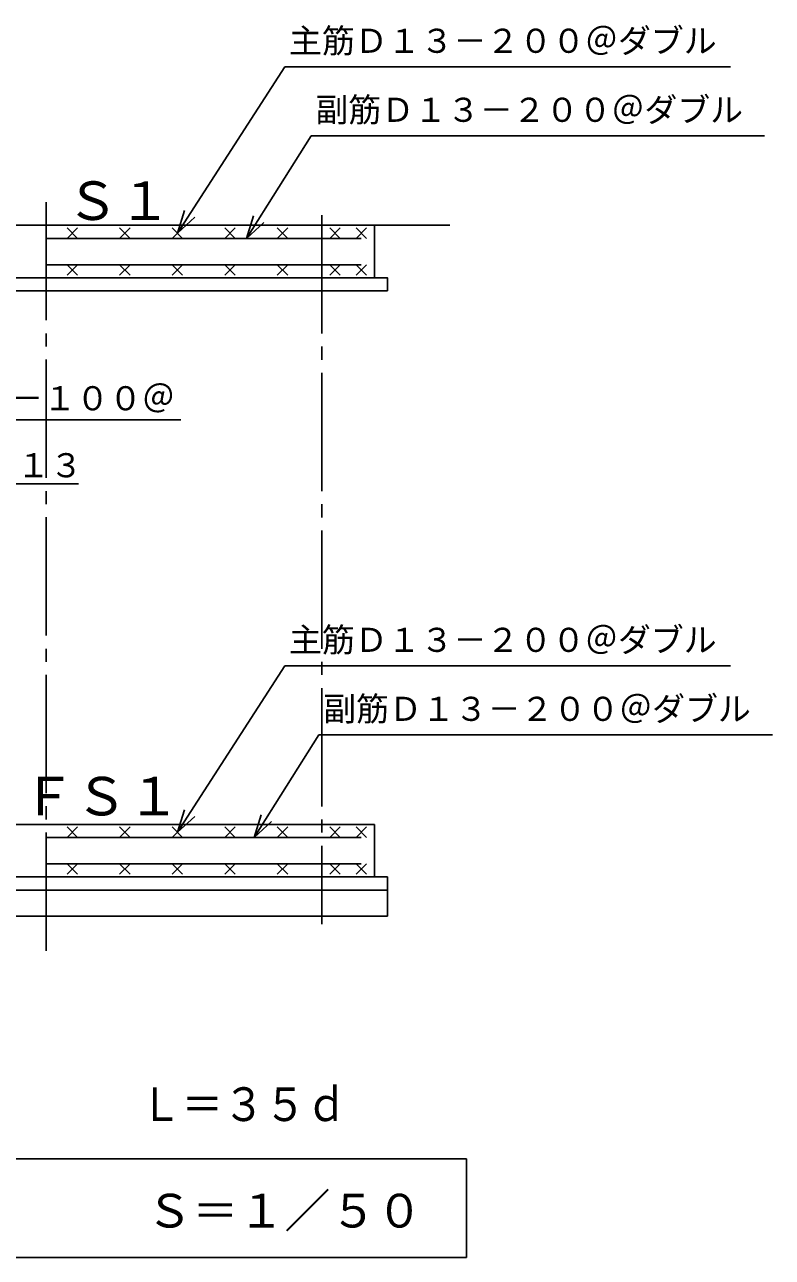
# Model space of a CAD drawing. Units: millimetres, scale not verified. Extents: x -14850 to 14850, y -10500 to 10500.
# Drawn here: x 874 to 3720, y -1854 to 2838 of the extents above; entities that cross this region are included whole.
import ezdxf
from ezdxf.enums import TextEntityAlignment as Align

# ---------------------------------------------------------------- set-up
doc = ezdxf.new("R2010")
doc.units = ezdxf.units.MM
doc.header["$LTSCALE"] = 50
doc.linetypes.add('CHAIN2', pattern=[12, 9, -1, 1, -1])
for name, color, linetype, lineweight in [('0-0_機器', 3, 'Continuous', 25), ('0-4_製作', 5, 'Continuous', 25), ('0-5_文字', 5, 'Continuous', 25)]:
    doc.layers.add(name, color=color, linetype=linetype, lineweight=lineweight)
doc.styles.add('ＭＳ ゴシック', font='')
doc.styles.get('ＭＳ ゴシック').set_extended_font_data('MS Gothic')

msp = doc.modelspace()

# ---------------------------------------------------------------- linework, layer by layer
at = {"layer": '0-0_機器', "color": 2}
for p, q in [((1864.14, 2676.86), (1455.51, 2044.13)), ((1864.14, 2676.86), (3560.47, 2676.86)), ((1964.75, 2414.24), (1718.07, 2024.13)), ((1964.75, 2414.24), (3690.34, 2414.24)), ((1455.51, 2044.13), (1483.11, 2129.8)), ((-663.19, 2074.13), (2492.41, 2074.13)), ((1455.51, 2044.13), (1522.24, 2104.52)), ((1718.07, 2024.13), (1744.84, 2110.06)), ((1718.07, 2024.13), (1784.22, 2085.16)), ((2205.51, 2074.13), (2205.51, 1874.13)), ((5.51, 1824.13), (2255.51, 1824.13)), ((1864.14, 396.86), (1455.51, -235.87)), ((1864.14, 396.86), (3560.47, 396.86)), ((1994.28, 134.24), (1747.6, -255.87)), ((1994.28, 134.24), (3719.87, 134.24)), ((1455.51, -235.87), (1483.11, -150.2)), ((1455.51, -235.87), (1522.24, -175.48)), ((1747.6, -255.87), (1774.37, -169.94)), ((1747.6, -255.87), (1813.75, -194.84)), ((2205.51, -205.87), (2205.51, -405.87)), ((-344.49, -405.87), (2255.51, -405.87)), ((2255.51, -405.87), (2255.51, -555.87)), ((-344.49, -455.87), (2255.51, -455.87))]:
    msp.add_line(p, q, dxfattribs=at)
at = {"layer": '0-0_機器', "color": 2, "linetype": 'CHAIN2'}
for p, q in [((955.51, -687.26), (955.51, 2174.43)), ((2005.51, 2112.52), (2005.51, -585.64))]:
    msp.add_line(p, q, dxfattribs=at)
at = {"layer": '0-0_機器'}
for p, q in [((955.51, 2024.13), (2155.51, 2024.13)), ((1075.51, 2064.13), (1035.51, 2024.13)), ((1035.51, 2064.13), (1075.51, 2024.13)), ((1275.51, 2064.13), (1235.51, 2024.13)), ((1235.51, 2064.13), (1275.51, 2024.13)), ((1475.51, 2064.13), (1435.51, 2024.13)), ((1435.51, 2064.13), (1475.51, 2024.13)), ((1675.51, 2064.13), (1635.51, 2024.13)), ((1635.51, 2064.13), (1675.51, 2024.13)), ((1875.51, 2064.13), (1835.51, 2024.13)), ((1835.51, 2064.13), (1875.51, 2024.13)), ((2075.51, 2064.13), (2035.51, 2024.13)), ((2035.51, 2064.13), (2075.51, 2024.13)), ((2175.51, 2064.13), (2135.51, 2024.13)), ((2135.51, 2064.13), (2175.51, 2024.13)), ((955.51, 1924.13), (2155.51, 1924.13)), ((1075.51, 1924.13), (1035.51, 1884.13)), ((1035.51, 1924.13), (1075.51, 1884.13)), ((1275.51, 1924.13), (1235.51, 1884.13)), ((1235.51, 1924.13), (1275.51, 1884.13)), ((1475.51, 1924.13), (1435.51, 1884.13)), ((1435.51, 1924.13), (1475.51, 1884.13)), ((1675.51, 1924.13), (1635.51, 1884.13)), ((1635.51, 1924.13), (1675.51, 1884.13)), ((1875.51, 1924.13), (1835.51, 1884.13)), ((1835.51, 1924.13), (1875.51, 1884.13)), ((2075.51, 1924.13), (2035.51, 1884.13)), ((2035.51, 1924.13), (2075.51, 1884.13)), ((2175.51, 1924.13), (2135.51, 1884.13)), ((2135.51, 1924.13), (2175.51, 1884.13)), ((1075.51, -215.87), (1035.51, -255.87)), ((1035.51, -215.87), (1075.51, -255.87)), ((1275.51, -215.87), (1235.51, -255.87)), ((1235.51, -215.87), (1275.51, -255.87)), ((1475.51, -215.87), (1435.51, -255.87)), ((1435.51, -215.87), (1475.51, -255.87)), ((1675.51, -215.87), (1635.51, -255.87)), ((1635.51, -215.87), (1675.51, -255.87)), ((1875.51, -215.87), (1835.51, -255.87)), ((1835.51, -215.87), (1875.51, -255.87)), ((2075.51, -215.87), (2035.51, -255.87)), ((2035.51, -215.87), (2075.51, -255.87)), ((2175.51, -215.87), (2135.51, -255.87)), ((2135.51, -215.87), (2175.51, -255.87)), ((955.51, -255.87), (2155.51, -255.87)), ((955.51, -355.87), (2155.51, -355.87)), ((1075.51, -355.87), (1035.51, -395.87)), ((1035.51, -355.87), (1075.51, -395.87)), ((1275.51, -355.87), (1235.51, -395.87)), ((1235.51, -355.87), (1275.51, -395.87)), ((1475.51, -355.87), (1435.51, -395.87)), ((1435.51, -355.87), (1475.51, -395.87)), ((1675.51, -355.87), (1635.51, -395.87)), ((1635.51, -355.87), (1675.51, -395.87)), ((1875.51, -355.87), (1835.51, -395.87)), ((1835.51, -355.87), (1875.51, -395.87)), ((2075.51, -355.87), (2035.51, -395.87)), ((2035.51, -355.87), (2075.51, -395.87)), ((2175.51, -355.87), (2135.51, -395.87)), ((2135.51, -355.87), (2175.51, -395.87)), ((-644.49, -1478.9), (2555.51, -1478.9)), ((2555.51, -1853.9), (2555.51, -1478.9)), ((-644.49, -1853.9), (2555.51, -1853.9))]:
    msp.add_line(p, q, dxfattribs=at)
at = {"layer": '0-0_機器', "color": 2}
for points in [[(5.51, 1874.13), (5.51, -205.87), (2205.51, -205.87)], [(5.51, 1874.13), (2255.51, 1874.13), (2255.51, 1824.13)], [(-344.49, -405.87), (-344.49, -555.87), (2255.51, -555.87)]]:
    msp.add_lwpolyline(points, dxfattribs=at)
at = {"layer": '0-5_文字', "color": 2}
for p, q in [((44.07, 1334.14), (1469.16, 1334.14)), ((94.07, 1090.09), (1079.21, 1090.09))]:
    msp.add_line(p, q, dxfattribs=at)

# ---------------------------------------------------------------- texts
at = {"layer": '0-0_機器', "color": 4, "style": 'ＭＳ ゴシック'}
for s, height, p in [('主筋Ｄ１３－２００＠ダブル', 91.79, (1880.21, 2702.91)), ('副筋Ｄ１３－２００＠ダブル', 91.79, (1980.83, 2440.29)), ('Ｓ１', 146.6, (1032.08, 2050.52)), ('主筋Ｄ１３－２００＠ダブル', 91.79, (1880.21, 422.91)), ('副筋Ｄ１３－２００＠ダブル', 91.79, (2010.36, 160.29)), ('ＦＳ１', 146.6, (865.51, -215.87)), ('Ｓ＝１／５０', 128.4, (1337.29, -1778.98))]:
    msp.add_text(s, height=height, dxfattribs=at).set_placement(p, align=Align.BOTTOM_LEFT)
at = {"layer": '0-4_製作', "color": 4, "style": 'ＭＳ ゴシック', "width": 0.9}
msp.add_text('Ｌ＝３５ｄ', height=128.3, dxfattribs=at).set_placement((1314.65, -1373.66), align=Align.BOTTOM_LEFT)
at = {"layer": '0-5_文字', "color": 4, "style": 'ＭＳ ゴシック'}
for s, p in [('帯筋\u3000Ｄ１０－１００＠', (68.55, 1342.39)), ('４－Ｄ１３', (469, 1087.41))]:
    msp.add_text(s, height=91.79, dxfattribs=at).set_placement(p, align=Align.BOTTOM_LEFT)

doc.saveas('drawing.dxf')
